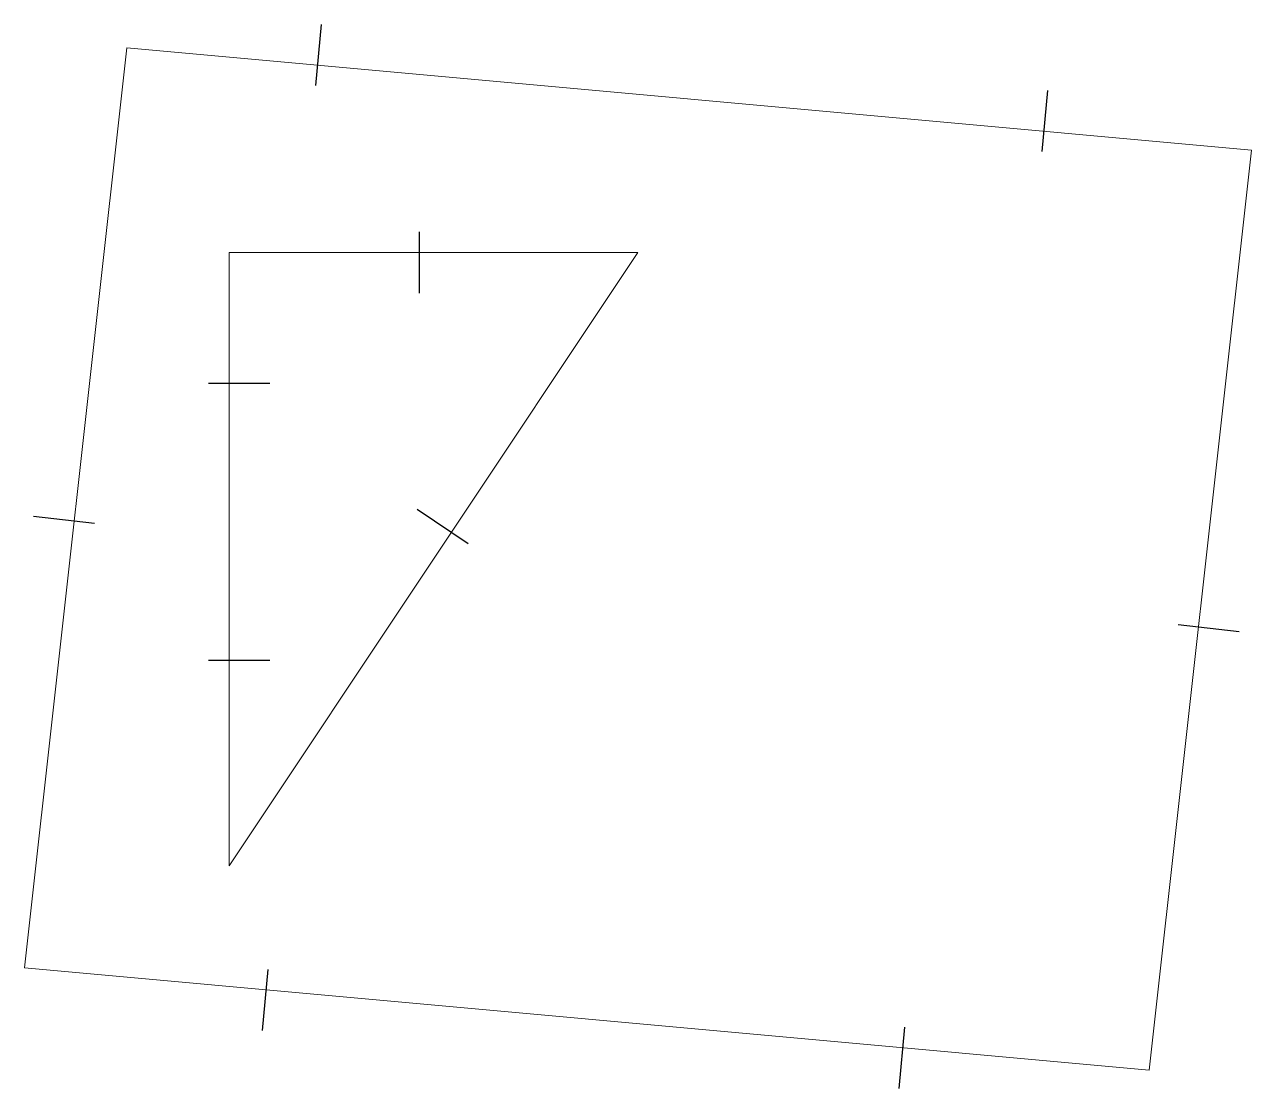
# Model space of a CAD drawing. Header units: millimetres. Extents: x 0 to 120, y -12 to 92.
import ezdxf

# ---------------------------------------------------------------- set-up
doc = ezdxf.new("R2010")
doc.units = ezdxf.units.MM
doc.layers.get('0').update_dxf_attribs({"linetype": 'CONTINUOUS', "lineweight": 0})
doc.layers.add('_TABS', color=1, linetype='Continuous')

msp = doc.modelspace()

# ---------------------------------------------------------------- linework, layer by layer
for p, q in [((0, 0), (10, 90)), ((10, 90), (120, 80)), ((120, 80), (110, -10)), ((110, -10), (0, 0))]:
    msp.add_line(p, q)
at = {"color": 3}
for p, q in [((20, 10), (20, 70)), ((20, 70), (60, 70)), ((60, 70), (20, 10))]:
    msp.add_line(p, q, dxfattribs=at)
at = {"layer": '_TABS'}
for p, q in [((28.5, 86.31), (29.04, 92.29)), ((99.53, 79.85), (100.07, 85.83)), ((38.6, 72), (38.6, 66)), ((18, 57.19), (24, 57.19)), ((43.4, 41.5), (38.41, 44.83)), ((6.84, 43.49), (0.88, 44.15)), ((112.83, 33.58), (118.79, 32.91)), ((18, 30.11), (24, 30.11)), ((23.79, -0.15), (23.25, -6.13)), ((86.06, -5.81), (85.51, -11.79))]:
    msp.add_line(p, q, dxfattribs=at)

doc.saveas('drawing.dxf')
